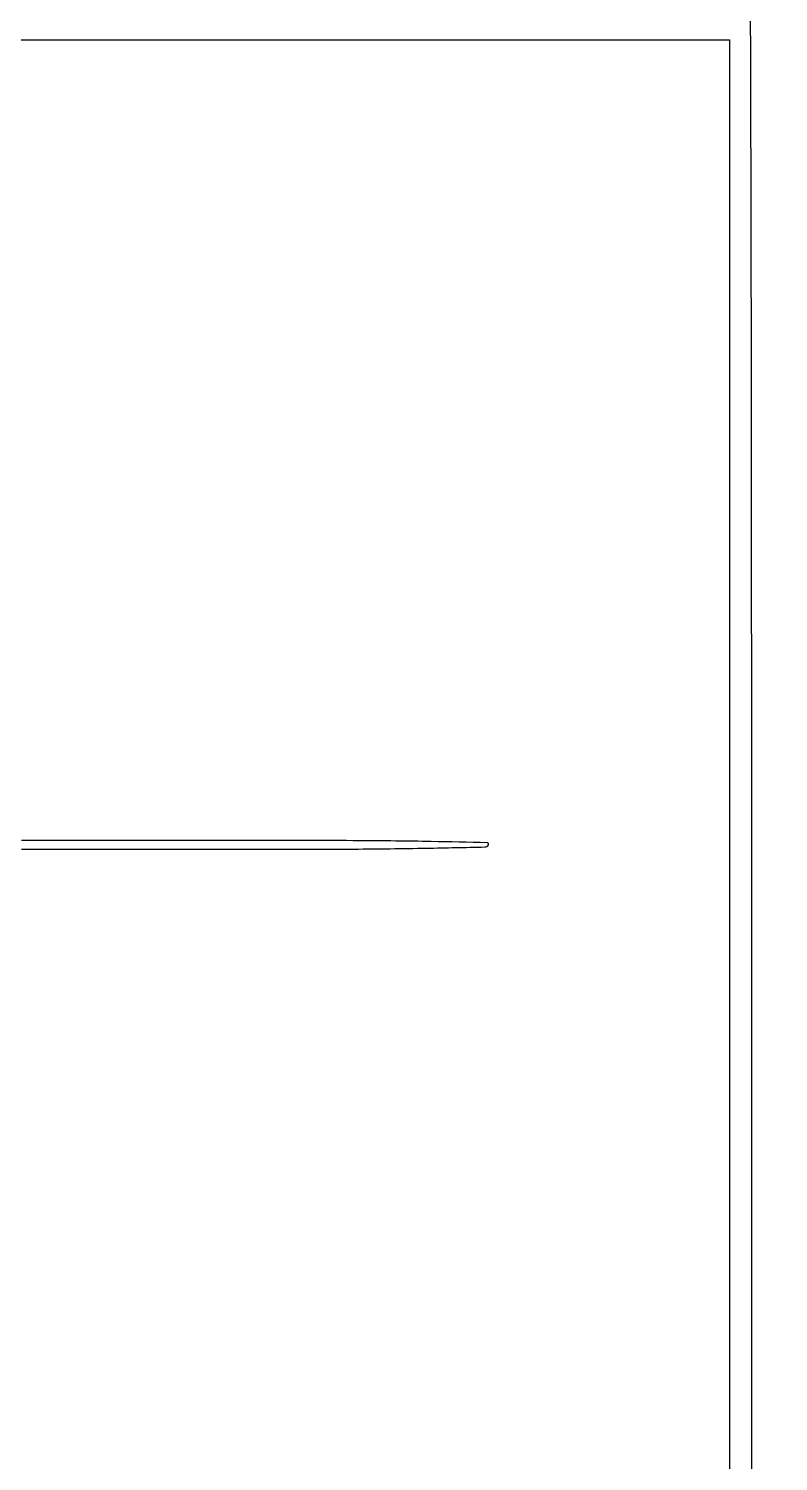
# Model space of a CAD drawing. Extents: x 0 to 836, y 5 to 589.
# Drawn here: x 821.77 to 836.1, y 21.12 to 48.52 of the extents above; entities that cross this region are included whole.
import ezdxf

# ---------------------------------------------------------------- set-up
doc = ezdxf.new("R2010")
doc.units = 0
doc.header["$MEASUREMENT"] = 0

msp = doc.modelspace()

# ---------------------------------------------------------------- linework, layer by layer
for points in [[(201.712326, 537.783562, -0.000001), (217.055896, 537.76491, -0.426088)], [(546.957638, 269.095817, -0.000001), (546.976289, 285.583213, -0.415883)], [(420.497259, 588.710259, 0.000013), (261.145696, 588.714318, 0.000021), (126.989856, 588.708632)], [(718.0002, 320.588723, -0.000011), (717.997333, 194.273324, -0.000202)], [(604.852986, 529.408162, -0.000002), (620.423836, 529.389509, -0.550615)], [(308.18842, 529.408162, -0.000002), (322.638019, 529.38951, -0.415836)], [(531.796111, 538.074638, -0.000002), (517.6951, 538.093291, -0.426056)], [(413.368417, 538.074638, -0.000002), (399.676779, 538.093291, -0.415815)], [(693.315638, 481.579418, -0.000002), (693.334294, 494.031443, -0.550517)], [(693.109162, 421.684687, -0.000002), (693.090507, 409.236574, -0.415775)], [(420.462, 4.7376), (836.1018, 4.7376), (836.1018, 4.9491, 0.047675), (836.091092, 5.061147, 0.173074), (836.05527, 5.121825, 0.144586), (835.98451, 5.152374, 0.030103), (835.848, 5.1606), (835.5942, 5.1606), (835.5942, 29.943407, 0.000223), (835.589332, 40.867792, 0.000628), (835.572933, 48.504221, 0.000026), (835.551504, 54.703733, 0.258997), (835.509671, 54.778456, -0.259848), (835.46748, 54.854103), (835.446278, 121.592707, -0.000059), (835.429914, 203.53197, -0.00002), (835.42504, 321.569549)], [(718.148241, 147.565102, 0.000075), (718.164575, 211.571705, 0.000026), (718.1694, 303.889409)], [(717.979042, 153.570589, -0.000014), (717.95733, 128.915092, -0.566366)], [(821.6352, 32.8248), (826.071707, 32.8248, 0.00132), (827.990811, 32.829866, 0.003391), (829.378341, 32.846603, 0.000725), (830.49015, 32.869169, 0.254138), (830.5605, 32.9094, 0.57987), (830.538174, 32.950521, 0.000839), (829.469343, 32.972698, 0.003536), (828.098696, 32.989139, 0.001231), (826.123993, 32.994), (821.6352, 32.994)]]:
    msp.add_lwpolyline(points, format="xyb")
msp.add_lwpolyline([(835.1712, 30.2445), (835.1712, 12.1824), (811.0602, 12.1824), (786.9492, 12.1824), (786.9492, 30.2445), (786.9492, 48.3066), (811.0602, 48.3066), (835.1712, 48.3066)], close=True)

doc.saveas('drawing.dxf')
